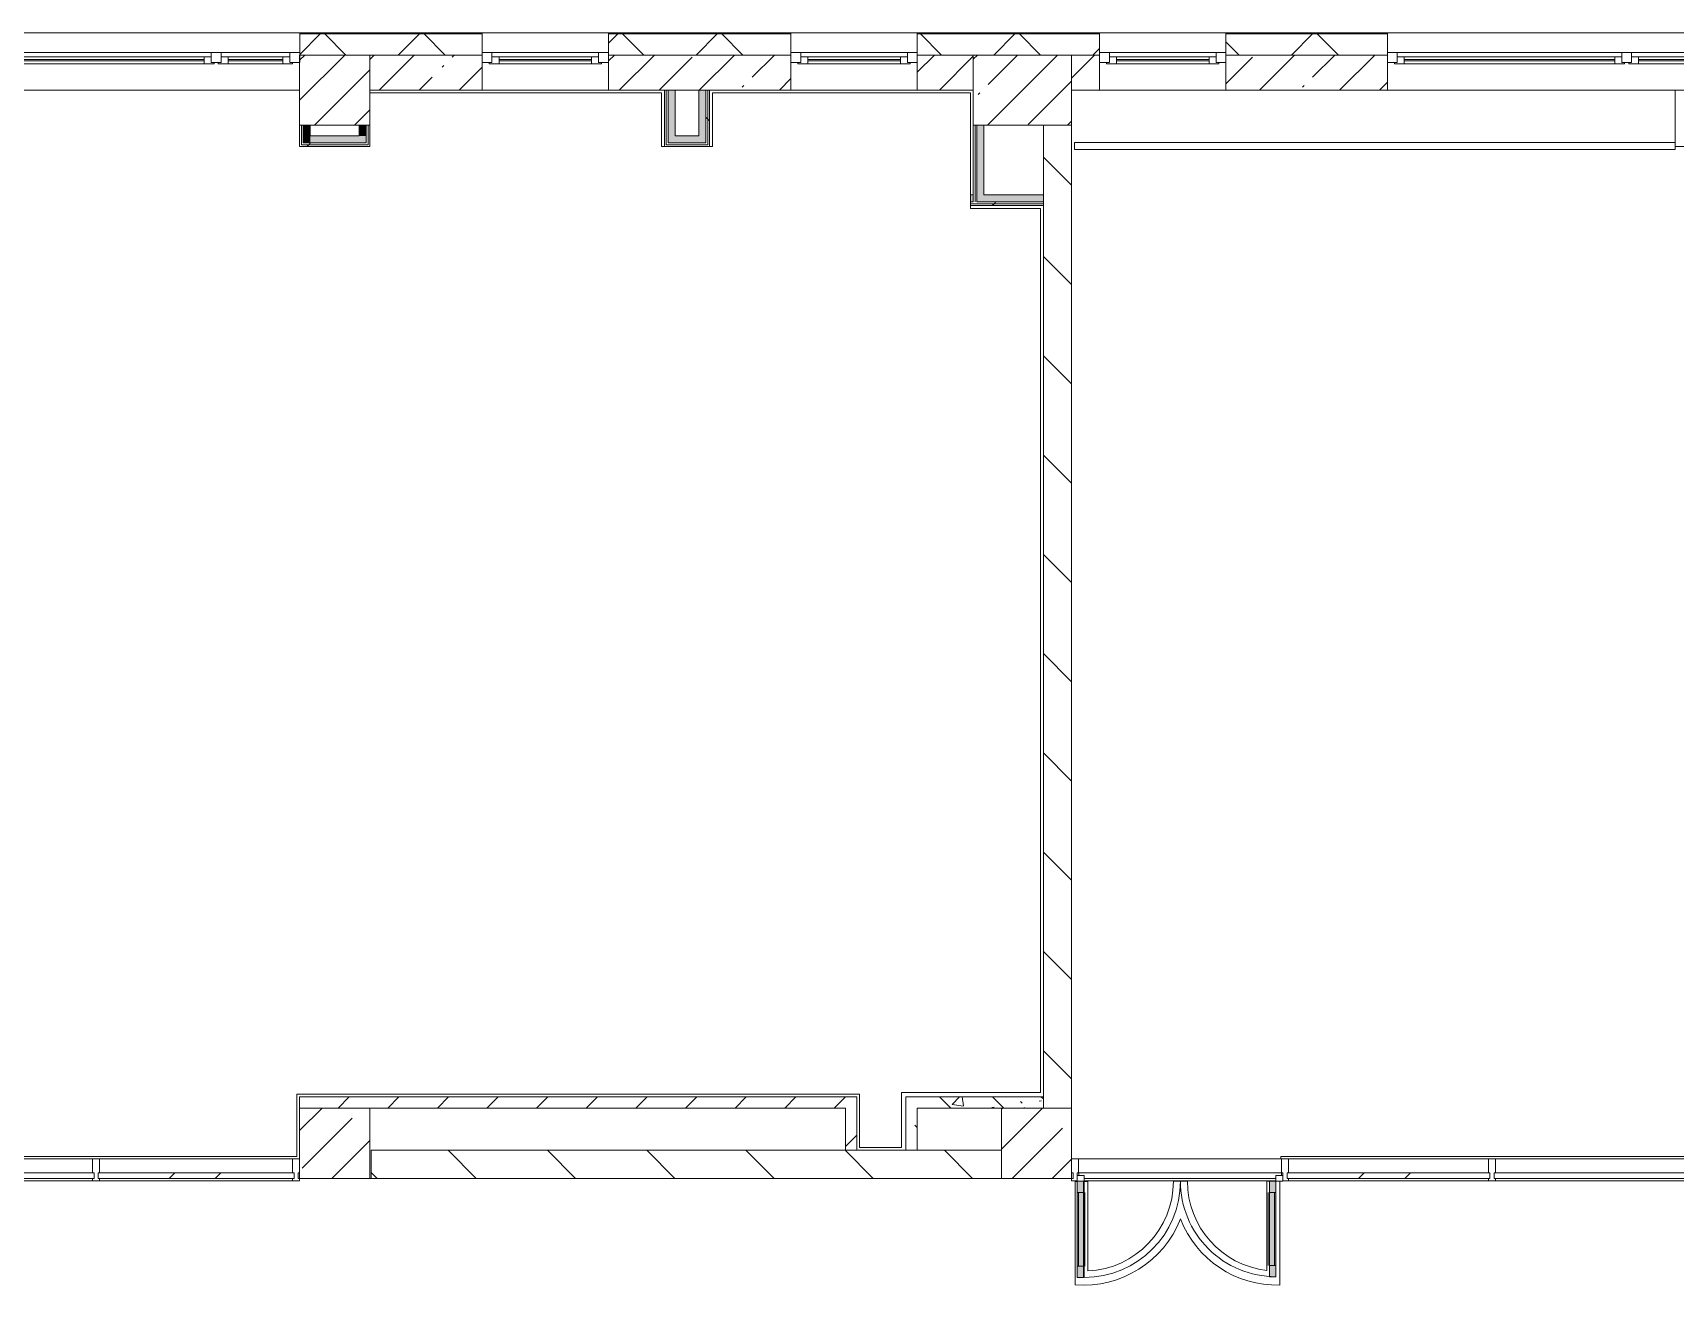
# Model space of a CAD drawing. Header units: millimetres. Extents: x -3129 to 197107, y -8553 to 29000.
# Drawn here: x 173746 to 185448, y 12640 to 21558 of the extents above; entities that cross this region are included whole.
import ezdxf

# ---------------------------------------------------------------- set-up
doc = ezdxf.new("R2010")
doc.units = ezdxf.units.MM
for name, color, linetype, lineweight, true_color in [('A-DETL-GENF-7', 7, 'Continuous', 5, 0xe2e2e2), ('A-DETL-GENF-8', 7, 'Continuous', 5, 0xaaaaaa), ('A-DOOR-3', 7, 'Continuous', 5, 0xaaaaaa), ('A-FLOR-3', 7, 'Continuous', 5, 0xaaaaaa), ('I-WALL-4', 7, 'Continuous', 5, 0xe7e7e7), ('I-WALL-5', 7, 'Continuous', 9, 0xe7e7e7), ('I-WALL-8', 7, 'Continuous', 5, 0x787878)]:
    doc.layers.add(name, color=color, linetype=linetype, lineweight=lineweight, true_color=true_color)
for name, color, linetype, lineweight in [('A-GLAZ-1', 7, 'Continuous', 5), ('A-GLAZ-CURT-2', 7, 'Continuous', 5), ('A-GLAZ-CWMG-4', 7, 'Continuous', 5), ('A-WALL', 7, 'Continuous', 9), ('A-WALL-6', 7, 'Continuous', 5), ('I-WALL-6', 7, 'Continuous', 5), ('S-COLS-2', 7, 'Continuous', 5)]:
    doc.layers.add(name, color=color, linetype=linetype, lineweight=lineweight)
pattern_1 = [(45, (70097.43, 0), (-285.1231, 285.1231), []), (45, (70382.56, 0), (-285.1231, 285.1231), [504.031, -100.806, 16.764, -84.042])]
pattern_2 = [(135, (70097.43, 0), (-353.5534, -353.5534), [])]
pattern_3 = [(135, (70097.43, 0), (-377.1708, -377.1708), [533.4, -88.9, 17.78, -88.9]), (135, (70097.43, 376.94), (-377.1708, -377.1708), []), (50, (70097.43, 0), (637.6445, -55.7866), [66.675, -733.425]), (355, (70097.4, 0), (-123.3494, 668.6992), [53.34, -586.74]), (100.451, (70150.6, -4.65), (514.299, 612.908), [56.665, -623.315]), (46.184, (70097.4, 177.8), (948.7764, -147.1497), [100.012, -1100.137]), (96.636, (70176.5, 165.5), (830.909, 865.997), [84.998, -934.973]), (351.184, (70097.4, 177.8), (830.918, 865.988), [80.01, -880.11]), (21, (70186.33, 133.35), (530.6506, -357.9283), [66.675, -733.425]), (326, (70186.3, 133.35), (216.308, 644.6585), [53.34, -586.74]), (71.451, (70230.55, 103.5), (746.9596, 286.7243), [56.665, -623.315]), (37.5, (70097.43, 0), (10.81053, 295.9426), [16.764, -562.864, 16.764, -578.866, -588.962]), (37.5, (70097.43, 0), (10.81053, 295.9426), [-1175.258, 16.764, -572.198]), (7.5, (70097.43, 0), (233.8692, 350.63175), [16.764, -322.834, 16.764, -549.529, -224.472]), (7.5, (70097.43, 0), (233.8692, 350.63175), [-905.891, 16.764, -207.708]), (327.5, (69899.19, 0), (474.5678, -20.0513), [16.764, -205.486, 16.764, -676.656, -920.115]), (327.5, (69899.19, 0), (474.5678, -20.0513), [-915.67, 16.764, -903.351]), (317.5, (69810.3, 0), (518.4522, 88.9934), [16.764, -272.161, 16.764, -443.738, -653.415]), (317.5, (69810.3, 0), (518.4522, 88.9934), [-749.427, 16.764, -636.651])]
pattern_4 = [(45, (70097.4, 0), (-530.33, 530.33), []), (135, (70097.4, 0), (-530.33, -530.33), [])]
pattern_5 = [(45, (70097.43, 0), (-176.7767, 176.7767), [])]

# ---------------------------------------------------------------- blocks, each defined once
blk = doc.blocks.new('120_Окно_СКБ_1Ст - 120_Окно_СКБ_1Ст 900х2500_h_ с форточкой-22877787-2_1_1_птичка')
at = {"layer": 'A-GLAZ-1'}
for p, q in [((-450, -127), (-450, -57)), ((-450, -57), (-380, -57)), ((450, -57), (-450, -57)), ((-380, -57), (-380, -127)), ((380, -87), (-380, -87)), ((-380, -87), (-380, -127)), ((-330, -137), (-330, -87)), ((-330, -107), (330, -107)), ((330, -117), (-330, -117)), ((330, -137), (330, -87)), ((380, -127), (380, -57)), ((380, -57), (450, -57)), ((380, -127), (380, -87)), ((450, -57), (450, -127)), ((-380, -127), (-450, -127)), ((-450, -127), (-400, -127)), ((-380, -127), (-400, -127)), ((-400, -127), (-400, -137)), ((-400, -137), (400, -137)), ((400, -137), (-400, -137)), ((450, -127), (380, -127)), ((400, -127), (380, -127)), ((400, -127), (450, -127)), ((400, -137), (400, -127))]:
    blk.add_line(p, q, dxfattribs=at)
blk = doc.blocks.new('120_Окно_СКБ_2Ст_Фрамуга сверху - 120_Окно_СКБ_2Ст_2300х2500_h_ ДОО-23103760-2_1_1_птичка')
at = {"layer": 'A-GLAZ-1'}
for p, q in [((-1150, -127), (-1150, -57)), ((-1150, -57), (-1080, -57)), ((1150, -57), (-1150, -57)), ((-1080, -57), (-1080, -127)), ((-1080, -57), (1080, -57)), ((520, -87), (-1080, -87)), ((-1080, -87), (-1080, -127)), ((-1030, -137), (-1030, -87)), ((-1030, -107), (470, -107)), ((470, -117), (-1030, -117)), ((470, -137), (470, -87)), ((520, -127), (520, -57)), ((520, -57), (590, -57)), ((520, -127), (520, -87)), ((590, -57), (590, -127)), ((1080, -87), (590, -87)), ((590, -87), (590, -127)), ((640, -137), (640, -87)), ((640, -107), (1030, -107)), ((1030, -117), (640, -117)), ((1030, -137), (1030, -87)), ((1080, -127), (1080, -57)), ((1080, -57), (1150, -57)), ((1080, -127), (1080, -87)), ((1150, -57), (1150, -127)), ((-1080, -127), (-1150, -127)), ((-1150, -127), (-1100, -127)), ((-1080, -127), (-1100, -127)), ((-1100, -127), (-1100, -137)), ((-1100, -137), (540, -137)), ((540, -137), (-1100, -137)), ((590, -127), (520, -127)), ((540, -127), (520, -127)), ((540, -127), (570, -127)), ((540, -127), (570, -127)), ((540, -137), (540, -127)), ((590, -127), (570, -127)), ((570, -127), (570, -137)), ((570, -137), (1100, -137)), ((1100, -137), (570, -137)), ((1150, -127), (1080, -127)), ((1100, -127), (1080, -127)), ((1100, -127), (1150, -127)), ((1100, -137), (1100, -127))]:
    blk.add_line(p, q, dxfattribs=at)
blk = doc.blocks.new('120_Окно_СКБ_2Ст_Фрамуга сверху - 120_Окно_СКБ_2Ст_2300х2500_h_ ДОО-V177-2_1_1_птичка')
at = {"layer": 'A-GLAZ-1'}
for p, q in [((-1150, -127), (-1150, -57)), ((-1150, -57), (-1080, -57)), ((1150, -57), (-1150, -57)), ((-1080, -57), (-1080, -127)), ((-1080, -57), (1080, -57)), ((520, -87), (-1080, -87)), ((-1080, -87), (-1080, -127)), ((-1030, -137), (-1030, -87)), ((-1030, -107), (470, -107)), ((470, -117), (-1030, -117)), ((470, -137), (470, -87)), ((520, -127), (520, -57)), ((520, -57), (590, -57)), ((520, -127), (520, -87)), ((590, -57), (590, -127)), ((1080, -87), (590, -87)), ((590, -87), (590, -127)), ((640, -137), (640, -87)), ((640, -107), (1030, -107)), ((1030, -117), (640, -117)), ((1030, -137), (1030, -87)), ((1080, -127), (1080, -57)), ((1080, -57), (1150, -57)), ((1080, -127), (1080, -87)), ((1150, -57), (1150, -127)), ((-1080, -127), (-1150, -127)), ((-1150, -127), (-1100, -127)), ((-1080, -127), (-1100, -127)), ((-1100, -127), (-1100, -137)), ((-1100, -137), (540, -137)), ((540, -137), (-1100, -137)), ((590, -127), (520, -127)), ((540, -127), (520, -127)), ((540, -127), (570, -127)), ((540, -127), (570, -127)), ((540, -137), (540, -127)), ((590, -127), (570, -127)), ((570, -127), (570, -137)), ((570, -137), (1100, -137)), ((1100, -137), (570, -137)), ((1150, -127), (1080, -127)), ((1100, -127), (1080, -127)), ((1100, -127), (1150, -127)), ((1100, -137), (1100, -127))]:
    blk.add_line(p, q, dxfattribs=at)
blk = doc.blocks.new('BSC_Колонна _Прямоугольная - 500х500-23282986-2_1_1_птичка')
at = {"layer": 'S-COLS-2'}
h = blk.add_hatch(dxfattribs=at)
h.set_pattern_fill('FP_203', color=256, style=0, pattern_type=2)
h.set_pattern_definition([(45, (-105800, -21150), (-285.1231, 285.1231), []), (45, (-105514.88, -21150), (-285.1231, 285.1231), [504.031, -100.806, 16.764, -84.042])])
h.paths.add_polyline_path([(-250, -250), (250, -250), (250, 250), (-250, 250), (-250, -95)])
for p, q in [((250, 250), (-250, 250)), ((-250, 250), (-250, -250)), ((250, -250), (250, 250)), ((-250, -250), (250, -250))]:
    blk.add_line(p, q, dxfattribs=at)
blk = doc.blocks.new('BSC_Колонна _Прямоугольная - 700х500-V203-2_1_1_птичка')
at = {"layer": 'S-COLS-2'}
h = blk.add_hatch(dxfattribs=at)
h.set_pattern_fill('FP_215', color=256, style=0, pattern_type=2)
h.set_pattern_definition([(45, (-110700, -21150), (-285.1231, 285.1231), []), (45, (-110414.88, -21150), (-285.1231, 285.1231), [504.031, -100.806, 16.764, -84.042])])
h.paths.add_polyline_path([(-350, -250), (350, -250), (350, 250), (-350, 250)])
for p, q in [((350, 250), (-350, 250)), ((-350, 250), (-350, -250)), ((350, -250), (350, 250)), ((-350, -250), (350, -250))]:
    blk.add_line(p, q, dxfattribs=at)
blk = doc.blocks.new('Прямоугольный импост - Импост структурный с накладкой - 160мм Темный-V248-2_1_1_птичка')
at = {"layer": 'A-GLAZ-CWMG-4'}
for p, q in [((-50, 0), (-50, 17)), ((-50, 17), (0, 17)), ((-40, 0), (-50, 0)), ((-40, -40), (-40, 0)), ((0, 0), (-10, 0)), ((-10, 0), (-10, -40)), ((0, 17), (0, 0)), ((-50, -140), (-50, -40)), ((-50, -40), (-40, -40)), ((-10, -40), (0, -40)), ((0, -40), (0, -140)), ((0, -140), (-50, -140))]:
    blk.add_line(p, q, dxfattribs=at)
blk = doc.blocks.new('Системная панель - Стекло - 40мм-32427251-2_1_1_птичка')
at = {"layer": 'A-GLAZ-CURT-2'}
h = blk.add_hatch(dxfattribs=at)
h.set_pattern_fill('FP_232', color=256, style=0, pattern_type=2)
h.set_pattern_definition([(45, (-105312.5, -12900), (-1414.214, 1414.214), [1000, -3000]), (45, (-106312.5, -13400), (-1414.214, 1414.214), [3000, -1000]), (45, (-104312.5, -13900), (-1414.214, 1414.214), [1000, -3000])])
h.paths.add_polyline_path([(-697.5, 0), (697.5, 0), (697.5, 40), (-697.5, 40)])
for p, q in [((697.5, 40), (-697.5, 40)), ((-697.5, 40), (-697.5, 0)), ((697.5, 0), (697.5, 40)), ((-697.5, 0), (697.5, 0))]:
    blk.add_line(p, q, dxfattribs=at)
blk = doc.blocks.new('Прямоугольный импост - Импост структурный с накладкой - 160мм Темный-32427249-2_1_1_птичка')
at = {"layer": 'A-GLAZ-CWMG-4'}
for p, q in [((105500, 13540), (104125, 13540)), ((105500, 13383), (104125, 13383))]:
    blk.add_line(p, q, dxfattribs=at)
blk = doc.blocks.new('Системная панель - Стекло - 40мм-32427252-2_1_1_птичка')
at = {"layer": 'A-GLAZ-CURT-2'}
for p, q in [((720, 40), (-720, 40)), ((-720, 40), (-720, 0)), ((-720, 0), (720, 0)), ((720, 0), (720, 40))]:
    blk.add_line(p, q, dxfattribs=at)
blk = doc.blocks.new('Прямоугольный импост - Импост структурный с накладкой - 160мм Темный-32427250-2_1_1_птичка')
at = {"layer": 'A-GLAZ-CWMG-4'}
for p, q in [((104075, 13540), (102655, 13540)), ((104075, 13383), (102655, 13383))]:
    blk.add_line(p, q, dxfattribs=at)
blk = doc.blocks.new('Прямоугольный импост - Импост структурный с накладкой - 160мм Темный-V250-2_1_1_птичка')
at = {"layer": 'A-GLAZ-CWMG-4'}
for p, q in [((-25, 0), (-25, 17)), ((-25, 17), (25, 17)), ((-15, 0), (-25, 0)), ((-15, -40), (-15, 0)), ((25, 0), (15, 0)), ((15, 0), (15, -40)), ((25, 17), (25, 0)), ((-25, -140), (-25, -40)), ((-25, -40), (-15, -40)), ((15, -40), (25, -40)), ((25, -40), (25, -140)), ((25, -140), (-25, -140))]:
    blk.add_line(p, q, dxfattribs=at)
blk = doc.blocks.new('Прямоугольный импост - Импост структурный с накладкой - 160мм Темный-32356295-2_1_1_птичка')
at = {"layer": 'A-GLAZ-CWMG-4'}
for p, q in [((-50, 40), (-50, 140)), ((-50, 140), (0, 140)), ((0, 140), (0, 40)), ((-40, 40), (-50, 40)), ((-40, 20), (-40, 40)), ((-10, 40), (-10, 0)), ((0, 40), (-10, 40)), ((-10, 0), (0, 0)), ((0, 0), (0, -17)), ((0, -17), (-36, -17))]:
    blk.add_line(p, q, dxfattribs=at)
blk = doc.blocks.new('Системная панель - Стекло - 40мм-32428871-2_1_1_птичка')
at = {"layer": 'A-GLAZ-CURT-2'}
for p, q in [((749, 0), (-749, 0)), ((-749, 0), (-749, -40)), ((749, -40), (749, 0)), ((-749, -40), (749, -40))]:
    blk.add_line(p, q, dxfattribs=at)
blk = doc.blocks.new('Дверь_Витражная_остекление_ - ВВ-23-32429828-2_1_1_птичка')
at = {"layer": 'A-DETL-GENF-7'}
for points in [[(687.5, 705), (687.5, 20), (732.5, 20), (732.5, 705)], [(-682.5, 700), (-682.5, 20), (-637.5, 20), (-637.5, 700)]]:
    blk.add_hatch(color=256, dxfattribs=at).paths.add_polyline_path(points)
at = {"layer": 'A-DETL-GENF-8'}
for p, q in [((732.5, 705), (687.5, 705)), ((687.5, 705), (687.5, 20)), ((732.5, 705), (687.5, 705)), ((687.5, 705), (687.5, 20)), ((732.5, 705), (732.5, 20)), ((732.5, 20), (732.5, 705)), ((-682.5, 700), (-637.5, 700)), ((-682.5, 700), (-682.5, 20)), ((-637.5, 700), (-682.5, 700)), ((-682.5, 700), (-682.5, 20)), ((-682.5, 620), (-637.5, 620)), ((-672.5, 620), (-672.5, 100)), ((-637.5, 700), (-637.5, 20)), ((-637.5, 20), (-637.5, 700)), ((-628.5, 620), (-628.5, 100)), ((678.5, 625), (678.5, 100)), ((732.5, 625), (687.5, 625)), ((722.5, 625), (722.5, 100)), ((-682.5, 100), (-637.5, 100)), ((-637.5, 20), (-682.5, 20)), ((-682.5, 20), (-637.5, 20)), ((732.5, 100), (687.5, 100))]:
    blk.add_line(p, q, dxfattribs=at)
at = {"layer": 'A-DOOR-3'}
for p, q in [((682.5, 705), (682.5, 20)), ((-682.5, 700), (-682.5, 20)), ((-682.5, 20), (-732.5, 20)), ((-732.5, 20), (-732.5, -20)), ((-682.5, -20), (-682.5, 20)), ((732.5, 20), (682.5, 20)), ((682.5, 20), (682.5, -20)), ((732.5, -20), (732.5, 20)), ((-732.5, -20), (-682.5, -20)), ((682.5, -20), (732.5, -20))]:
    blk.add_line(p, q, dxfattribs=at)
for centre, radius, start, end in [((682.5, 20), 685, 90, 180), ((-682.5, 20), 680, 360, 90)]:
    blk.add_arc(centre, radius, start, end, dxfattribs=at)
blk = doc.blocks.new('Прямоугольный импост - Импост структурный с накладкой - 160мм Темный-32428730-2_1_1_птичка')
at = {"layer": 'A-GLAZ-CWMG-4'}
for p, q in [((111101, 13540), (112546, 13540)), ((111101, 13420), (111101, 13440)), ((111101, 13440), (112546, 13440)), ((111141, 13400), (112506, 13400)), ((111141, 13383), (112506, 13383)), ((112546, 13440), (112546, 13420))]:
    blk.add_line(p, q, dxfattribs=at)
blk = doc.blocks.new('Прямоугольный импост - Импост структурный с накладкой - 160мм Темный-32428868-2_1_1_птичка')
at = {"layer": 'A-GLAZ-CWMG-4'}
for p, q in [((114071, 13540), (115549, 13540)), ((114071, 13383), (115549, 13383))]:
    blk.add_line(p, q, dxfattribs=at)
blk = doc.blocks.new('Системная панель - Стекло - 40мм-32428872-2_1_1_птичка')
at = {"layer": 'A-GLAZ-CURT-2'}
h = blk.add_hatch(dxfattribs=at)
h.set_pattern_fill('FP_233', color=256, style=0, pattern_type=2)
h.set_pattern_definition([(225, (113808, 12900), (1414.214, -1414.214), [1000, -3000]), (225, (114808, 13400), (1414.214, -1414.214), [3000, -1000]), (225, (112808, 13900), (1414.214, -1414.214), [1000, -3000])])
h.paths.add_polyline_path([(-723, 0), (-723, -40), (722, -40), (722, 0), (-561, 0)])
for p, q in [((722, 0), (-723, 0)), ((-723, 0), (-723, -40)), ((722, -40), (722, 0)), ((-723, -40), (722, -40))]:
    blk.add_line(p, q, dxfattribs=at)
blk = doc.blocks.new('Прямоугольный импост - Импост структурный с накладкой - 160мм Темный-32428869-2_1_1_птичка')
at = {"layer": 'A-GLAZ-CWMG-4'}
for p, q in [((112596, 13540), (114021, 13540)), ((112596, 13383), (114021, 13383))]:
    blk.add_line(p, q, dxfattribs=at)
blk = doc.blocks.new('Прямоугольный импост - Импост структурный с накладкой - 160мм Темный-32356291-2_1_1_птичка')
at = {"layer": 'A-GLAZ-CWMG-4'}
for p, q in [((-25, 40), (-25, 140)), ((-25, 140), (25, 140)), ((25, 140), (25, 40)), ((-15, 40), (-25, 40)), ((-25, -17), (-25, 0)), ((-25, 0), (-15, 0)), ((-15, 0), (-15, 40)), ((15, 40), (15, 20)), ((25, 40), (15, 40)), ((15, -17), (-25, -17))]:
    blk.add_line(p, q, dxfattribs=at)
blk = doc.blocks.new('Прямоугольный импост - Импост структурный с накладкой - 160мм Темный-30755836-2_1_1_птичка')
at = {"layer": 'A-GLAZ-CWMG-4'}
for p, q in [((-25, 40), (-25, 140)), ((-25, 140), (25, 140)), ((25, 140), (25, 40)), ((-15, 40), (-25, 40)), ((-25, -17), (-25, 0)), ((-25, 0), (-15, 0)), ((-15, 0), (-15, 40)), ((15, 40), (15, 0)), ((25, 40), (15, 40)), ((15, 0), (25, 0)), ((25, 0), (25, -17)), ((25, -17), (-25, -17))]:
    blk.add_line(p, q, dxfattribs=at)

msp = doc.modelspace()

# ---------------------------------------------------------------- hatches: boundary and pattern name
at = {"layer": 'A-WALL-6'}
h = msp.add_hatch(dxfattribs=at)
h.set_pattern_fill('FP_124', color=256, style=0, pattern_type=2)
h.set_pattern_definition([(45, (70097.43, 0), (-353.5534, 353.5534), []), (135, (70097.43, 0), (-353.5534, -353.5534), [])])
h.paths.add_polyline_path([(195327.4, 21400), (195327.4, 21550), (190247.6, 21550), (190247.6, 21400), (195177.4, 21400)])
h.paths.add_polyline_path([(189347.6, 21400), (189347.6, 21550), (187997.9, 21550), (187997.9, 21400), (188604.3, 21400)])
h.paths.add_polyline_path([(176546.5, 21400), (176947.9, 21400), (176947.9, 21550), (175647.6, 21550), (175647.6, 21400), (176147.4, 21400)])
h.paths.add_polyline_path([(179147.9, 21400), (179147.9, 21550), (177847.9, 21550), (177847.9, 21400), (178401.6, 21400)])
h.paths.add_polyline_path([(180047.9, 21400), (181347.4, 21400), (181347.4, 21550), (180047.9, 21550)])
h.paths.add_polyline_path([(186197.9, 21400), (187097.9, 21400), (187097.9, 21550), (185697.9, 21550), (185697.9, 21400), (185821.7, 21400)])
h.paths.add_polyline_path([(182247.4, 21400), (183397.9, 21400), (183397.9, 21550), (182247.4, 21550)])
h.paths.add_polyline_path([(170053.9, 21400), (171247.4, 21400), (171247.4, 21550), (166707.4, 21550), (166707.4, 21400), (169126.4, 21400)])
h.paths.add_polyline_path([(172147.4, 21400), (173347.6, 21400), (173347.6, 21550), (172147.4, 21550)])
h.paths.add_polyline_path([(163407.4, 21400), (163407.4, 21550), (163157.4, 21550), (163157.4, 21400)])
at = {"layer": 'I-WALL-4'}
msp.add_hatch(color=256, dxfattribs=at).paths.add_polyline_path([(180522.4, 20404), (180522.4, 20900), (180472.4, 20900), (180472.4, 20404)])
at = {"layer": 'I-WALL-5'}
for points in [[(178322.4, 20774), (178322.4, 21150), (178272.4, 21150), (178272.4, 20774)], [(178542.4, 20824), (178542.4, 21150), (178492.4, 21150), (178492.4, 20824)], [(175722.4, 20774), (175722.4, 20900), (175672.4, 20900), (175672.4, 20774)], [(176122.4, 20824), (176122.4, 20900), (176072.4, 20900), (176072.4, 20824)], [(175722.4, 20774), (176122.4, 20774), (176122.4, 20824), (175722.4, 20824)], [(178322.4, 20774), (178542.4, 20774), (178542.4, 20824), (178322.4, 20824)]]:
    msp.add_hatch(color=256, dxfattribs=at).paths.add_polyline_path(points)
h = msp.add_hatch(color=256, dxfattribs=at)
h.paths.add_polyline_path([(180447.4, 20354), (180447.4, 20404), (180427.4, 20404), (180427.4, 20354)])
h.paths.add_polyline_path([(180947.4, 20354), (180947.4, 20404), (180472.4, 20404), (180472.4, 20354)])
at = {"layer": 'I-WALL-6'}
h = msp.add_hatch(dxfattribs=at)
h.set_pattern_fill('FP_132', color=256, style=0, pattern_type=2)
h.set_pattern_definition(pattern_1)
h.paths.add_polyline_path([(182247.4, 21150), (183397.9, 21150), (183397.9, 21400), (182247.4, 21400)])
h.paths.add_polyline_path([(186197.9, 21150), (187097.9, 21150), (187097.9, 21400), (186197.9, 21400), (186197.9, 21239.3)])
h.paths.add_polyline_path([(191307.4, 21150), (191307.4, 21400), (190947.4, 21400), (190947.4, 21150)])
h.paths.add_polyline_path([(188612.9, 21150), (189347.6, 21150), (189347.6, 21400), (187997.9, 21400), (187997.9, 21150), (188604.3, 21150)])
h.paths.add_polyline_path([(171234.9, 21150), (171247.4, 21150), (171247.4, 21400), (170897.4, 21400), (170897.4, 21150), (171222.4, 21150)])
h.paths.add_polyline_path([(172836.5, 21150), (173347.6, 21150), (173347.6, 21400), (172147.4, 21400), (172147.4, 21150)])
h.paths.add_polyline_path([(176147.4, 21150), (176947.9, 21150), (176947.9, 21400), (176147.4, 21400)])
h.paths.add_polyline_path([(178401.6, 21150), (179147.9, 21150), (179147.9, 21400), (177847.9, 21400), (177847.9, 21150), (178322.4, 21150)])
h.paths.add_polyline_path([(181347.4, 21150), (181347.4, 21400), (181147.4, 21400), (181147.4, 21150), (181184.1, 21150)])
h.paths.add_polyline_path([(180447.4, 21150), (180447.4, 21400), (180047.9, 21400), (180047.9, 21150), (180256.6, 21150)])
h = msp.add_hatch(dxfattribs=at)
h.set_pattern_fill('FP_228', color=256, style=0, pattern_type=2)
h.set_pattern_definition(pattern_4)
h.paths.add_polyline_path([(178542.4, 20774), (178554.9, 20774), (178554.9, 21150), (178542.4, 21150), (178542.4, 20824)])
h = msp.add_hatch(dxfattribs=at)
h.set_pattern_fill('FP_228', color=256, style=0, pattern_type=2)
h.set_pattern_definition(pattern_4)
h.paths.add_polyline_path([(178567.4, 20761.5), (178567.4, 21150), (178554.9, 21150), (178554.9, 20761.5)])
h = msp.add_hatch(dxfattribs=at)
h.set_pattern_fill('FP_135', color=256, style=0, pattern_type=2)
h.set_pattern_definition(pattern_2)
h.paths.add_polyline_path([(181147.4, 13900), (181147.4, 20900), (180947.4, 20900), (180947.4, 13900)])
h = msp.add_hatch(dxfattribs=at)
h.set_pattern_fill('FP_228', color=256, style=0, pattern_type=2)
h.set_pattern_definition(pattern_4)
h.paths.add_polyline_path([(175659.9, 20749), (176147.4, 20749), (176147.4, 20761.5), (175659.9, 20761.5)])
h = msp.add_hatch(dxfattribs=at)
h.set_pattern_fill('FP_228', color=256, style=0, pattern_type=2)
h.set_pattern_definition(pattern_4)
h.paths.add_polyline_path([(175672.4, 20761.5), (176134.9, 20761.5), (176134.9, 20774), (175672.4, 20774)])
h = msp.add_hatch(dxfattribs=at)
h.set_pattern_fill('FP_228', color=256, style=0, pattern_type=2)
h.set_pattern_definition(pattern_4)
h.paths.add_polyline_path([(180947.4, 20341.5), (180947.4, 20354), (180427.4, 20354), (180427.4, 20341.5)])
h = msp.add_hatch(dxfattribs=at)
h.set_pattern_fill('FP_228', color=256, style=0, pattern_type=2)
h.set_pattern_definition(pattern_4)
h.paths.add_polyline_path([(180947.4, 20329), (180947.4, 20341.5), (180427.4, 20341.5), (180427.4, 20329)])
h = msp.add_hatch(dxfattribs=at)
h.set_pattern_fill('FP_136', color=256, style=0, pattern_type=2)
h.set_pattern_definition(pattern_5)
h.paths.add_polyline_path([(179617.4, 13900), (179617.4, 13980), (175647.4, 13980), (175647.4, 13900), (179537.4, 13900)])
h = msp.add_hatch(dxfattribs=at)
h.set_pattern_fill('FP_136', color=256, style=0, pattern_type=2)
h.set_pattern_definition(pattern_5)
h.paths.add_polyline_path([(179617.4, 13600), (179617.4, 13900), (179537.4, 13900), (179537.4, 13600)])
h = msp.add_hatch(dxfattribs=at)
h.set_pattern_fill('FP_135', color=256, style=0, pattern_type=2)
h.set_pattern_definition(pattern_2)
h.paths.add_polyline_path([(180647.4, 13400), (180647.4, 13600), (176157.4, 13600), (176157.4, 13400), (180256.6, 13400)])
at = {"layer": 'I-WALL-8'}
h = msp.add_hatch(dxfattribs=at)
h.set_pattern_fill('FP_143', color=256, style=0, pattern_type=2)
h.set_pattern_definition(pattern_3)
h.paths.add_polyline_path([(180047.4, 13600), (180047.4, 13980), (179967.4, 13980), (179967.4, 13600)])
h = msp.add_hatch(dxfattribs=at)
h.set_pattern_fill('FP_143', color=256, style=0, pattern_type=2)
h.set_pattern_definition(pattern_3)
h.paths.add_polyline_path([(180947.4, 13900), (180947.4, 13980), (180047.4, 13980), (180047.4, 13900), (180256.6, 13900)])
at = {"layer": 'S-COLS-2'}
h = msp.add_hatch(dxfattribs=at)
h.set_pattern_fill('FP_132', color=256, style=0, pattern_type=2)
h.set_pattern_definition(pattern_1)
h.paths.add_polyline_path([(176147.4, 13400), (176147.4, 13900), (175647.4, 13900), (175647.4, 13400)])
h = msp.add_hatch(dxfattribs=at)
h.set_pattern_fill('FP_132', color=256, style=0, pattern_type=2)
h.set_pattern_definition(pattern_1)
h.paths.add_polyline_path([(180647.4, 13400), (181147.4, 13400), (181147.4, 13900), (180647.4, 13900), (180647.4, 13534.8)])

# ---------------------------------------------------------------- linework, layer by layer
at = {"layer": 'A-FLOR-3'}
for p, q in [((178226.4, 21130), (176147.4, 21130)), ((178226.4, 20748), (178226.4, 21130)), ((180426.4, 21130), (178588.4, 21130)), ((178588.4, 21130), (178588.4, 20748)), ((180426.4, 20308), (180426.4, 21130)), ((178588.4, 20748), (178226.4, 20748)), ((180926.4, 20308), (180426.4, 20308)), ((180926.4, 14011), (180926.4, 20308)), ((175627.4, 13557), (175627.4, 14000)), ((175627.4, 14000), (179637.4, 14000)), ((179637.4, 14000), (179637.4, 13620)), ((179936.4, 13620), (179936.4, 14011)), ((179936.4, 14011), (180926.4, 14011)), ((179637.4, 13620), (179936.4, 13620)), ((172752.4, 13557), (175627.4, 13557)), ((182637.4, 13540), (182637.4, 13557)), ((182637.4, 13557), (185697.4, 13557)), ((176157.4, 13400), (176147.4, 13400)), ((181147.4, 13400.5), (181158.3, 13400.5)), ((181184.1, 13378.5), (181173.3, 13378.5)), ((181173.3, 13378.5), (181173.3, 12642.4)), ((181262.6, 13378.5), (181232.9, 13378.5)), ((181262.6, 12740.7), (181262.6, 13378.5)), ((181972.9, 13380), (181872.9, 13380)), ((182602.9, 13381.5), (182538.2, 13381.5)), ((182538.2, 13381.5), (182538.2, 12744.4)), ((182630.5, 12640.2), (182630.5, 13380))]:
    msp.add_line(p, q, dxfattribs=at)
for centre, radius, start, end in [((181232.9, 13380), 640, 272.66078, 0), ((182612.9, 13380), 640, 180, 263.29215), ((181232.9, 13380), 740, 265.37807, 338.81722), ((182612.9, 13380), 740, 201.18278, 271.36364)]:
    msp.add_arc(centre, radius, start, end, dxfattribs=at)
at = {"layer": 'A-WALL'}
for p, q in [((176947.9, 21553), (175647.6, 21553)), ((176947.9, 21550), (175647.6, 21550)), ((179147.9, 21553), (177847.9, 21553)), ((179147.9, 21550), (177847.9, 21550)), ((181347.4, 21553), (180047.9, 21553)), ((181347.4, 21550), (180047.9, 21550)), ((183397.9, 21553), (182247.4, 21553)), ((183397.9, 21550), (182247.4, 21550)), ((176947.9, 21400), (176147.4, 21400)), ((179147.9, 21400), (177847.9, 21400)), ((180447.4, 21400), (180047.9, 21400)), ((181347.4, 21400), (181147.4, 21400)), ((183397.9, 21400), (182247.4, 21400)), ((178322.4, 21150), (178247.4, 21150)), ((178259.9, 20761.5), (178259.9, 21150)), ((178272.4, 20774), (178272.4, 21150)), ((178567.4, 21150), (178492.4, 21150)), ((178542.4, 21150), (178542.4, 20774)), ((178554.9, 21150), (178554.9, 20761.5)), ((175659.9, 20761.5), (175659.9, 20900)), ((175672.4, 20774), (175672.4, 20900)), ((176122.4, 20900), (176122.4, 20774)), ((176134.9, 20900), (176134.9, 20761.5)), ((180459.9, 20900), (180459.9, 20354)), ((180472.4, 20900), (180472.4, 20354)), ((176134.9, 20761.5), (175659.9, 20761.5)), ((176122.4, 20774), (175672.4, 20774)), ((178554.9, 20761.5), (178259.9, 20761.5)), ((178542.4, 20774), (178272.4, 20774)), ((180447.4, 20404), (180447.4, 20354)), ((180447.4, 20354), (180427.4, 20354)), ((180947.4, 20341.5), (180427.4, 20341.5)), ((180947.4, 20354), (180472.4, 20354)), ((180947.4, 13900), (180947.4, 13980)), ((179537.4, 13600), (179617.4, 13600))]:
    msp.add_line(p, q, dxfattribs=at)
at = {"layer": 'A-WALL-6'}
for p, q in [((180047.9, 21558), (166707.4, 21558)), ((175647.6, 21558), (175647.6, 21400)), ((176947.9, 21400), (176947.9, 21558)), ((177847.9, 21558), (177847.9, 21400)), ((179147.9, 21400), (179147.9, 21558)), ((187097.9, 21558), (180047.9, 21558)), ((180047.9, 21558), (180047.9, 21400)), ((181347.4, 21400), (181347.4, 21558)), ((182247.4, 21558), (182247.4, 21400)), ((183397.9, 21400), (183397.9, 21558))]:
    msp.add_line(p, q, dxfattribs=at)
at = {"layer": 'I-WALL-6'}
for p, q in [((176947.9, 21150), (176947.9, 21400)), ((177847.9, 21400), (177847.9, 21150)), ((179147.9, 21150), (179147.9, 21400)), ((180047.9, 21400), (180047.9, 21150)), ((181347.4, 21150), (181347.4, 21400)), ((182247.4, 21400), (182247.4, 21150)), ((183397.9, 21150), (183397.9, 21400)), ((175647.4, 21150), (171247.4, 21150)), ((178247.4, 21150), (176147.4, 21150)), ((178247.4, 21150), (178247.4, 20749)), ((178322.4, 21150), (178492.4, 21150)), ((178322.4, 20824), (178322.4, 21150)), ((178492.4, 21150), (178492.4, 20824)), ((180447.4, 21150), (178567.4, 21150)), ((178567.4, 20749), (178567.4, 21150)), ((181147.4, 21150), (185697.9, 21150)), ((185447.9, 21150), (185447.9, 20728)), ((175647.4, 20900), (175647.4, 20749)), ((175722.4, 20824), (175722.4, 20900)), ((176072.4, 20900), (176072.4, 20824)), ((176147.4, 20749), (176147.4, 20900)), ((180447.4, 20900), (180447.4, 20404)), ((180522.4, 20404), (180522.4, 20900)), ((180947.4, 20900), (180947.4, 13980)), ((181147.4, 13900), (181147.4, 20900)), ((175647.4, 20749), (176147.4, 20749)), ((176072.4, 20824), (175722.4, 20824)), ((178247.4, 20749), (178567.4, 20749)), ((178492.4, 20824), (178322.4, 20824)), ((181168.4, 20778), (185447.9, 20778)), ((181168.4, 20778), (181168.4, 20728)), ((185447.9, 20728), (181168.4, 20728)), ((185447.9, 20749), (186197.9, 20749)), ((180447.4, 20404), (180427.4, 20404)), ((180427.4, 20404), (180427.4, 20329)), ((180947.4, 20404), (180522.4, 20404)), ((180427.4, 20329), (180947.4, 20329)), ((179617.4, 13980), (175647.4, 13980)), ((175647.4, 13980), (175647.4, 13900)), ((179617.4, 13600), (179617.4, 13980)), ((179967.4, 13980), (179967.4, 13600)), ((180947.4, 13980), (179967.4, 13980)), ((175647.4, 13900), (179537.4, 13900)), ((179537.4, 13900), (179537.4, 13600)), ((180047.4, 13600), (180047.4, 13900)), ((180047.4, 13900), (181147.4, 13900)), ((179537.4, 13600), (176157.4, 13600)), ((176157.4, 13600), (176157.4, 13400)), ((180647.4, 13600), (179617.4, 13600)), ((180647.4, 13400), (180647.4, 13600)), ((176157.4, 13400), (180647.4, 13400))]:
    msp.add_line(p, q, dxfattribs=at)
at = {"layer": 'S-COLS-2'}
for p, q in [((176147.4, 13900), (175647.4, 13900)), ((175647.4, 13900), (175647.4, 13400)), ((176147.4, 13400), (176147.4, 13900)), ((180947.4, 13900), (180647.4, 13900)), ((180647.4, 13900), (180647.4, 13600)), ((181147.4, 13900), (180947.4, 13900)), ((181147.4, 13400), (181147.4, 13900)), ((180647.4, 13600), (180647.4, 13400)), ((175647.4, 13400), (176147.4, 13400)), ((180647.4, 13400), (181147.4, 13400))]:
    msp.add_line(p, q, dxfattribs=at)

# ---------------------------------------------------------------- block references
at = {"layer": 'A-DOOR-3', "rotation": 180}
msp.add_blockref('Дверь_Витражная_остекление_ - ВВ-23-32429828-2_1_1_птичка', (181920.4, 13400), dxfattribs=at)
at = {"layer": 'A-GLAZ-1'}
for name, p in [('120_Окно_СКБ_2Ст_Фрамуга сверху - 120_Окно_СКБ_2Ст_2300х2500_h_ ДОО-23103760-2_1_1_птичка', (174497.6, 21475)), ('120_Окно_СКБ_1Ст - 120_Окно_СКБ_1Ст 900х2500_h_ с форточкой-22877787-2_1_1_птичка', (177397.9, 21475)), ('120_Окно_СКБ_1Ст - 120_Окно_СКБ_1Ст 900х2500_h_ с форточкой-22877787-2_1_1_птичка', (179597.9, 21475)), ('120_Окно_СКБ_1Ст - 120_Окно_СКБ_1Ст 900х2500_h_ с форточкой-22877787-2_1_1_птичка', (181797.4, 21475)), ('120_Окно_СКБ_2Ст_Фрамуга сверху - 120_Окно_СКБ_2Ст_2300х2500_h_ ДОО-V177-2_1_1_птичка', (184547.9, 21475))]:
    msp.add_blockref(name, p, dxfattribs=at)
at = {"layer": 'A-GLAZ-CURT-2'}
for name, p in [('Системная панель - Стекло - 40мм-32427252-2_1_1_птичка', (173462.4, 13400)), ('Системная панель - Стекло - 40мм-32427251-2_1_1_птичка', (174909.9, 13400))]:
    msp.add_blockref(name, p, dxfattribs=at)
at = {"layer": 'A-GLAZ-CURT-2', "rotation": 180}
for name, p in [('Системная панель - Стекло - 40мм-32428872-2_1_1_птичка', (183405.4, 13400)), ('Системная панель - Стекло - 40мм-32428871-2_1_1_птичка', (184907.4, 13400))]:
    msp.add_blockref(name, p, dxfattribs=at)
at = {"layer": 'A-GLAZ-CWMG-4'}
for name in ['Прямоугольный импост - Импост структурный с накладкой - 160мм Темный-32427250-2_1_1_птичка', 'Прямоугольный импост - Импост структурный с накладкой - 160мм Темный-32427249-2_1_1_птичка', 'Прямоугольный импост - Импост структурный с накладкой - 160мм Темный-32428730-2_1_1_птичка', 'Прямоугольный импост - Импост структурный с накладкой - 160мм Темный-32428869-2_1_1_птичка', 'Прямоугольный импост - Импост структурный с накладкой - 160мм Темный-32428868-2_1_1_птичка']:
    msp.add_blockref(name, (70097.4, 0), dxfattribs=at)
at = {"layer": 'A-GLAZ-CWMG-4', "extrusion": (0, 0, -1), "rotation": 180}
for name, p in [('Прямоугольный импост - Импост структурный с накладкой - 160мм Темный-V250-2_1_1_птичка', (-174197.4, 13400)), ('Прямоугольный импост - Импост структурный с накладкой - 160мм Темный-V248-2_1_1_птичка', (-175647.4, 13400))]:
    msp.add_blockref(name, p, dxfattribs=at)
at = {"layer": 'A-GLAZ-CWMG-4', "extrusion": (0, 0, -1)}
for name, p in [('Прямоугольный импост - Импост структурный с накладкой - 160мм Темный-32356295-2_1_1_птичка', (-181147.9, 13400)), ('Прямоугольный импост - Импост структурный с накладкой - 160мм Темный-32356291-2_1_1_птичка', (-182667.9, 13400)), ('Прямоугольный импост - Импост структурный с накладкой - 160мм Темный-30755836-2_1_1_птичка', (-184142.9, 13400))]:
    msp.add_blockref(name, p, dxfattribs=at)
at = {"layer": 'S-COLS-2'}
for name, p in [('BSC_Колонна _Прямоугольная - 500х500-23282986-2_1_1_птичка', (175897.4, 21150)), ('BSC_Колонна _Прямоугольная - 700х500-V203-2_1_1_птичка', (180797.4, 21150))]:
    msp.add_blockref(name, p, dxfattribs=at)

doc.saveas('drawing.dxf')
